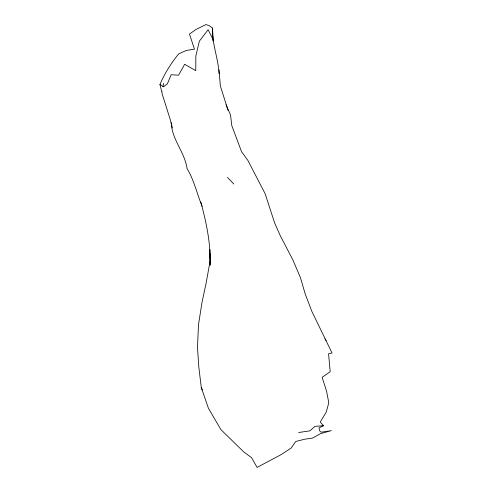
<?xml version="1.0" encoding="UTF-8"?>
<svg xmlns="http://www.w3.org/2000/svg" width="492" height="492" viewBox="0 0 492 492"><rect width="100%" height="100%" fill="white"/><g stroke="black" fill="none" stroke-linecap="round" stroke-linejoin="round"><path stroke-width="0.74" d="M219.02 73.689C218.374 58.345 211.831 43.653 212.538 28.118L209.18 25.59L205.914 24.6L195.927 29.508L189.488 34.059L194.463 49.175L186.394 50.424L178.67 53.911C171.13 63.173 164.562 73.523 159.955 84.501L161.69 91.573M162.132 91.586L161.88 92.988L170.214 119.47L172.44 127.994M163.006 86.758L163.621 83.388M226 104.784L230.508 114.882L231.818 125.694L241.535 151.641L247.808 160.275L265.176 193.823L274.61 222.901L280.262 235.65L292.925 260.053L300.495 277.808L305.261 294.173L311.854 311.393L332.045 353.016L328.564 353.742L330.187 371.737L322.149 377.333L326.534 391.017L328.797 402.757L326.257 412.044L320.274 422.044L323.49 425.721L319.019 427.892L319.757 430.98L321.251 432.191L331.319 430.654L320.63 433.624L312.525 438.089L304.689 439.215L295.76 441.478L291.178 448.034L281.264 454.553L257.101 467.4L251.572 457.683L243.681 451.847L220.939 429.67L208.399 408.188L201.277 387.475L198.817 367.069L197.483 347.407L198.504 324.622L201.991 302.445L206.222 282.66L210.207 260.422L209.906 253.152M298.613 432.511L309.849 430.863L314.929 426.355L323.49 425.721M159.955 84.501L163.59 86.77L167.415 83.837L171.111 74.753L178.584 75.19L184.672 64.255L195.767 70.688L195.847 55.953L199.365 41.174L208.128 29.698L213.018 39.446L213.116 40.793M227.538 177.458L233.811 184.008M324.904 338.97L326.221 340.495M202.107 206.271C196.991 193.879 194.192 180.281 187.083 168.658C184.789 152.133 171.769 139.55 171.228 122.588M201.277 387.475L202.347 389.99M228.042 110.325L220.355 85.965L219.02 69.852M200.828 202.028C206.339 222.599 210.877 243.712 210.102 265.231L209.758 249.518L209.844 251.701M212.538 28.118L213.208 40.99"/></g></svg>
